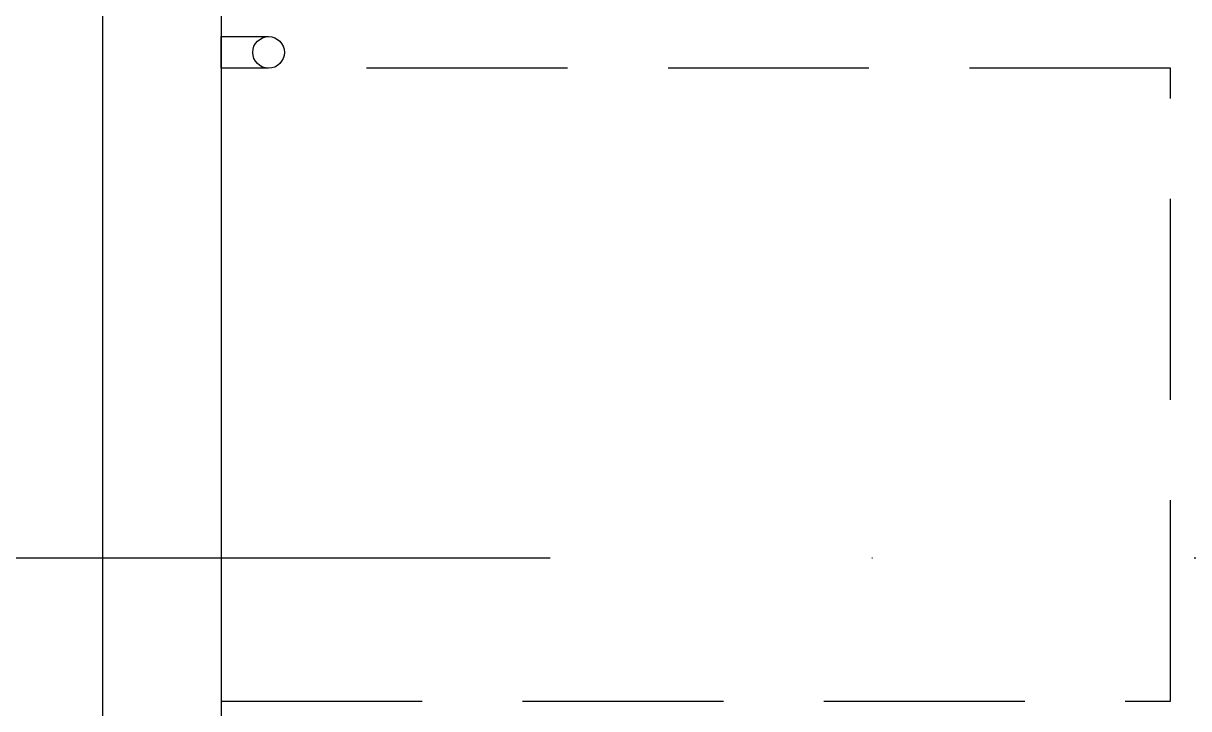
# Model space of a CAD drawing. Header units: centimetres. Extents: x 0 to 1084401, y -139216 to 99734.
# Drawn here: x 903967 to 904114.3, y 11772.7 to 11859.3 of the extents above; entities that cross this region are included whole.
import ezdxf

# ---------------------------------------------------------------- set-up
doc = ezdxf.new("R2010")
doc.units = ezdxf.units.CM
doc.header["$LTSCALE"] = 4
doc.linetypes.add('DASHDOT', pattern=[25.4, 12.7, -6.35, 0, -6.35])
doc.linetypes.add('DASHED2', pattern=[9.524999999999999, 6.35, -3.175])
for name, color, linetype in [('0.6', 6, 'Continuous'), ('B-CORTE', 4, 'DASHDOT'), ('PDF1_PH - Metal', 253, 'Continuous'), ('PROJEÇÕES', 1, 'DASHED2')]:
    doc.layers.add(name, color=color, linetype=linetype)

msp = doc.modelspace()

# ---------------------------------------------------------------- linework, layer by layer
at = {"layer": '0.6'}
for points in [[(903967.0019350427, 11926.55647321635), (903977.0019350427, 11926.55647321635), (903977.0019350427, 11566.55647321635), (903842.0019350427, 11566.55647321635)], [(903992.0019350427, 11926.55647321635), (903992.0019350427, 11566.55647321635)]]:
    msp.add_lwpolyline(points, dxfattribs=at)
at = {"layer": 'B-CORTE', "ltscale": 1.6}
msp.add_line((913793.2125947423, 11791.69509158889), (900484.8674224017, 11791.69509158889), dxfattribs=at)
at = {"layer": 'PDF1_PH - Metal'}
msp.add_lwpolyline([(903998.0005777382, 11853.64202973348), (903992.0019350427, 11853.64202973348), (903992.0019350427, 11857.64202973348), (903998.0005777382, 11857.64202973348)], dxfattribs=at)
msp.add_circle((903998.0005777382, 11855.64202973348), 1.999999999999999, dxfattribs=at)
at = {"layer": 'PROJEÇÕES', "color": 250}
msp.add_lwpolyline([(903992.0019350427, 11773.64202973348), (904112.0019350427, 11773.64202973348), (904112.0019350427, 11853.64202973348), (903992.0019350427, 11853.64202973348)], close=True, dxfattribs=at)

doc.saveas('drawing.dxf')
